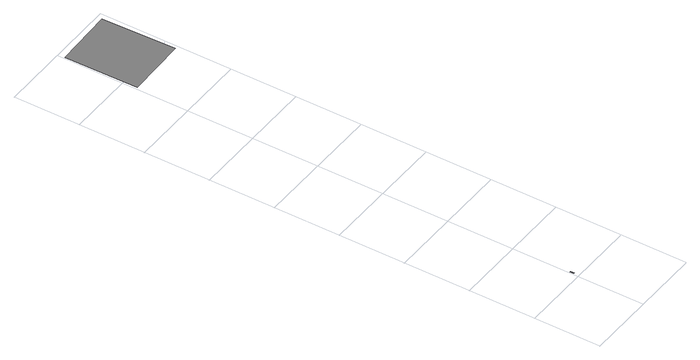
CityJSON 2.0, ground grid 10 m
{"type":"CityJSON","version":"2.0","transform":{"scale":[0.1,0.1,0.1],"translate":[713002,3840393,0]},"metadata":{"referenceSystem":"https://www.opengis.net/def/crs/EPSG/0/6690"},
"CityObjects":{
"building1":{"type":"Building","attributes":{"name":"23201-bldg-L07-LOD2","class":"3001","usage":"422","Height.highReference":"highestRoofEdge","Height.lowReference":"lowestGroundPoint","Height.status":"measured","measuredHeight":9.7,"storeysAboveGround":1},"geometry":[{"type":"MultiSurface","lod":"2","boundaries":[[[0,1,2,3]]],"semantics":{"surfaces":[{"type":"GroundSurface"}],"values":[0]}}]},
"building2":{"type":"Building","attributes":{"name":"23201-bldg-L07-LOD3","class":"3001","usage":"422","Height.highReference":"highestRoofEdge","Height.lowReference":"lowestGroundPoint","Height.status":"measured","measuredHeight":9.7,"storeysAboveGround":1},"geometry":[{"type":"MultiSurface","lod":"3","boundaries":[[[4,5,6,7]]],"semantics":{"surfaces":[{"type":"GroundSurface"}],"values":[0]}}]}
},
"vertices":[
[3,14,0],[4,14,0],[4,8,0],[3,8,0],
[2,790,0],[93,793,0],[96,682,0],[4,680,0]
]}
